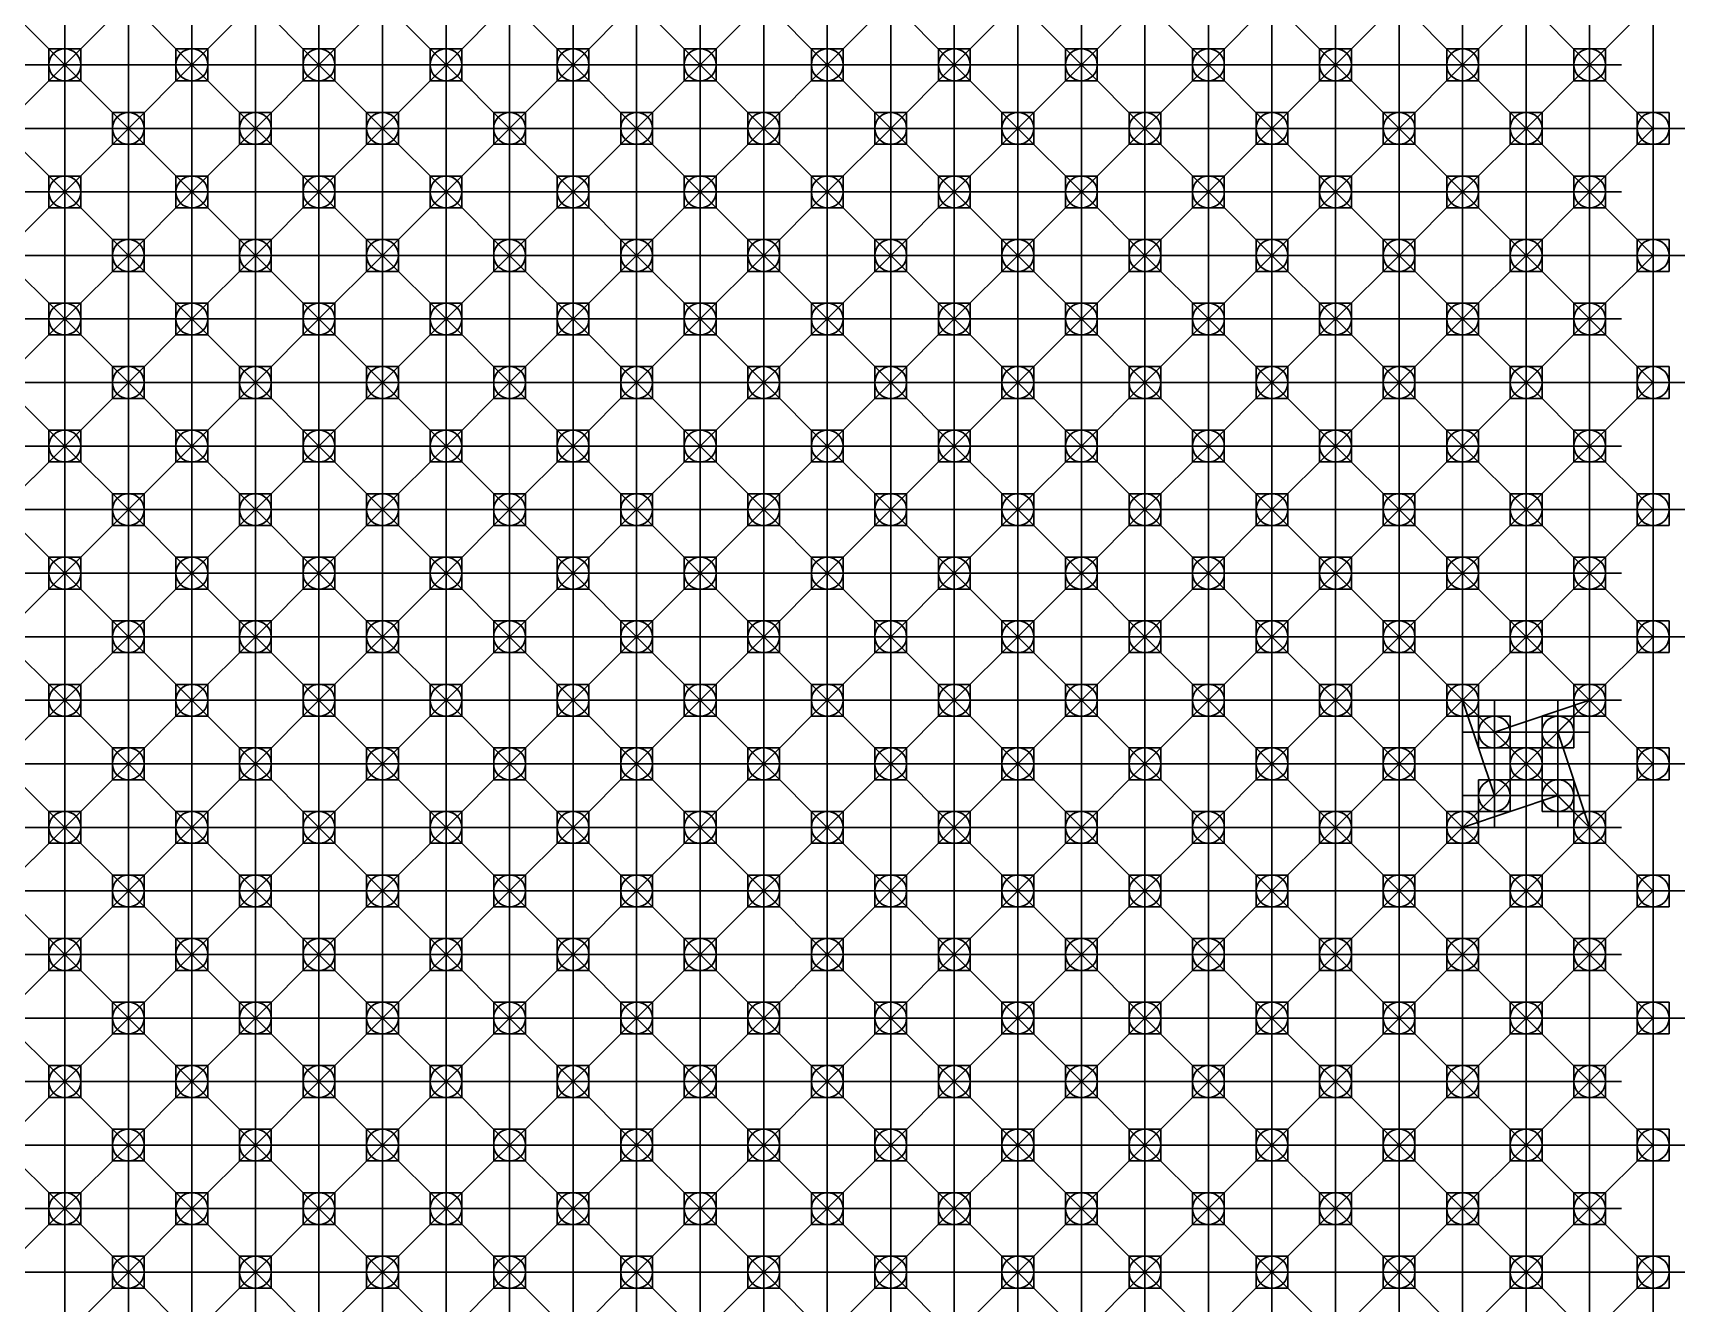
# Model space of a CAD drawing. Header units: inches. Extents: x -4 to 98, y -12 to 138.
# Drawn here: x 46 to 98, y 24 to 64 of the extents above; entities that cross this region are included whole.
import ezdxf

# ---------------------------------------------------------------- set-up
doc = ezdxf.new("R2010")
doc.units = ezdxf.units.IN
doc.header["$MEASUREMENT"] = 0
doc.header["$PDMODE"] = 98
doc.header["$PDSIZE"] = 1
doc.layers.add('AM_2', color=5, linetype='Continuous', lineweight=30)

msp = doc.modelspace()

# ---------------------------------------------------------------- linework, layer by layer
at = {"layer": 'AM_2', "color": 2}
for p, q in [((47, 67, 10), (47, 63, 10)), ((51, 67, 10), (51, 63, 10)), ((55, 63, 10), (55, 67, 10)), ((59, 63, 10), (59, 67, 10)), ((63, 67, 10), (63, 63, 10)), ((67, 63, 10), (67, 67, 10)), ((71, 67, 10), (71, 63, 10)), ((75, 63, 10), (75, 67, 10)), ((79, 63, 10), (79, 67, 10)), ((83, 63, 10), (83, 67, 10)), ((87, 67, 10), (87, 63, 10)), ((91, 67, 10), (91, 63, 10)), ((95, 63, 10), (95, 67, 10)), ((47, 63, 10), (43, 63, 10)), ((51, 63, 10), (47, 63, 10)), ((47, 63, 10), (47, 59, 10)), ((51, 63, 10), (55, 63, 10)), ((51, 59, 10), (51, 63, 10)), ((55, 63, 10), (55, 59, 10)), ((55, 63, 10), (59, 63, 10)), ((59, 63, 10), (63, 63, 10)), ((59, 59, 10), (59, 63, 10)), ((67, 63, 10), (63, 63, 10)), ((63, 59, 10), (63, 63, 10)), ((71, 63, 10), (67, 63, 10)), ((67, 59, 10), (67, 63, 10)), ((75, 63, 10), (71, 63, 10)), ((71, 59, 10), (71, 63, 10)), ((79, 63, 10), (75, 63, 10)), ((75, 63, 10), (75, 59, 10)), ((83, 63, 10), (79, 63, 10)), ((79, 63, 10), (79, 59, 10)), ((83, 63, 10), (87, 63, 10)), ((83, 59, 10), (83, 63, 10)), ((91, 63, 10), (87, 63, 10)), ((87, 59, 10), (87, 63, 10)), ((91, 63, 10), (91, 59, 10)), ((91, 63, 10), (95, 63, 10)), ((95, 59, 10), (95, 63, 10)), ((47, 59, 10), (43, 59, 10)), ((47, 59, 10), (47, 55, 10)), ((47, 59, 10), (51, 59, 10)), ((55, 59, 10), (51, 59, 10)), ((51, 55, 10), (51, 59, 10)), ((55, 59, 10), (55, 55, 10)), ((55, 59, 10), (59, 59, 10)), ((63, 59, 10), (59, 59, 10)), ((59, 55, 10), (59, 59, 10)), ((67, 59, 10), (63, 59, 10)), ((63, 55, 10), (63, 59, 10)), ((67, 59, 10), (67, 55, 10)), ((67, 59, 10), (71, 59, 10)), ((75, 59, 10), (71, 59, 10)), ((71, 55, 10), (71, 59, 10)), ((75, 59, 10), (75, 55, 10)), ((75, 59, 10), (79, 59, 10)), ((79, 59, 10), (79, 55, 10)), ((79, 59, 10), (83, 59, 10)), ((83, 59, 10), (83, 55, 10)), ((83, 59, 10), (87, 59, 10)), ((91, 59, 10), (87, 59, 10)), ((87, 59, 10), (87, 55, 10)), ((91, 59, 10), (91, 55, 10)), ((91, 59, 10), (95, 59, 10)), ((95, 55, 10), (95, 59, 10)), ((47, 55, 10), (43, 55, 10)), ((47, 55, 10), (47, 51, 10)), ((47, 55, 10), (51, 55, 10)), ((51, 55, 10), (55, 55, 10)), ((51, 51, 10), (51, 55, 10)), ((55, 55, 10), (59, 55, 10)), ((55, 51, 10), (55, 55, 10)), ((63, 55, 10), (59, 55, 10)), ((59, 51, 10), (59, 55, 10)), ((67, 55, 10), (63, 55, 10)), ((63, 51, 10), (63, 55, 10)), ((71, 55, 10), (67, 55, 10)), ((67, 55, 10), (67, 51, 10)), ((71, 55, 10), (71, 51, 10)), ((71, 55, 10), (75, 55, 10)), ((79, 55, 10), (75, 55, 10)), ((75, 55, 10), (75, 51, 10)), ((79, 55, 10), (83, 55, 10)), ((79, 51, 10), (79, 55, 10)), ((83, 55, 10), (83, 51, 10)), ((83, 55, 10), (87, 55, 10)), ((87, 55, 10), (87, 51, 10)), ((87, 55, 10), (91, 55, 10)), ((91, 55, 10), (91, 51, 10)), ((91, 55, 10), (95, 55, 10)), ((95, 51, 10), (95, 55, 10)), ((43, 51, 10), (47, 51, 10)), ((51, 51, 10), (47, 51, 10)), ((47, 51, 10), (47, 47, 10)), ((51, 51, 10), (51, 47, 10)), ((51, 51, 10), (55, 51, 10)), ((55, 51, 10), (59, 51, 10)), ((55, 47, 10), (55, 51, 10)), ((59, 51, 10), (59, 47, 10)), ((59, 51, 10), (63, 51, 10)), ((63, 51, 10), (67, 51, 10)), ((63, 47, 10), (63, 51, 10)), ((71, 51, 10), (67, 51, 10)), ((67, 47, 10), (67, 51, 10)), ((71, 51, 10), (71, 47, 10)), ((71, 51, 10), (75, 51, 10)), ((75, 51, 10), (75, 47, 10)), ((75, 51, 10), (79, 51, 10)), ((79, 51, 10), (83, 51, 10)), ((79, 47, 10), (79, 51, 10)), ((83, 51, 10), (83, 47, 10)), ((83, 51, 10), (87, 51, 10)), ((91, 51, 10), (87, 51, 10)), ((87, 51, 10), (87, 47, 10)), ((91, 51, 10), (91, 47, 10)), ((91, 51, 10), (95, 51, 10)), ((95, 47, 10), (95, 51, 10)), ((43, 47, 10), (47, 47, 10)), ((47, 47, 10), (51, 47, 10)), ((47, 43, 10), (47, 47, 10)), ((51, 47, 10), (51, 43, 10)), ((51, 47, 10), (55, 47, 10)), ((59, 47, 10), (55, 47, 10)), ((55, 43, 10), (55, 47, 10)), ((59, 47, 10), (63, 47, 10)), ((59, 43, 10), (59, 47, 10)), ((67, 47, 10), (63, 47, 10)), ((63, 43, 10), (63, 47, 10)), ((67, 47, 10), (67, 43, 10)), ((67, 47, 10), (71, 47, 10)), ((71, 47, 10), (75, 47, 10)), ((71, 43, 10), (71, 47, 10)), ((75, 47, 10), (75, 43, 10)), ((75, 47, 10), (79, 47, 10)), ((83, 47, 10), (79, 47, 10)), ((79, 47, 10), (79, 43, 10)), ((87, 47, 10), (83, 47, 10)), ((83, 43, 10), (83, 47, 10)), ((91, 47, 10), (87, 47, 10)), ((87, 43, 10), (87, 47, 10)), ((95, 47, 10), (91, 47, 10)), ((91, 43, 10), (91, 47, 10)), ((95, 43, 10), (95, 47, 10)), ((43, 43, 10), (47, 43, 10)), ((51, 43, 10), (47, 43, 10)), ((47, 39, 10), (47, 43, 10)), ((51, 43, 10), (55, 43, 10)), ((51, 39, 10), (51, 43, 10)), ((55, 43, 10), (59, 43, 10)), ((55, 39, 10), (55, 43, 10)), ((59, 43, 10), (63, 43, 10)), ((59, 39, 10), (59, 43, 10)), ((63, 43, 10), (63, 39, 10)), ((63, 43, 10), (67, 43, 10)), ((71, 43, 10), (67, 43, 10)), ((67, 39, 10), (67, 43, 10)), ((75, 43, 10), (71, 43, 10)), ((71, 39, 10), (71, 43, 10)), ((75, 43, 10), (75, 39, 10)), ((75, 43, 10), (79, 43, 10)), ((79, 43, 10), (79, 39, 10)), ((79, 43, 10), (83, 43, 10)), ((83, 43, 10), (87, 43, 10)), ((83, 39, 10), (83, 43, 10)), ((91, 43, 10), (87, 43, 10)), ((87, 43, 10), (87, 39, 10)), ((91, 43, 10), (95, 43, 10)), ((91, 39, 10), (91, 43, 10)), ((95, 39, 10), (95, 43, 10)), ((43, 39, 10), (47, 39, 10)), ((47, 39, 10), (51, 39, 10)), ((47, 35, 10), (47, 39, 10)), ((55, 39, 10), (51, 39, 10)), ((51, 35, 10), (51, 39, 10)), ((55, 39, 10), (55, 35, 10)), ((55, 39, 10), (59, 39, 10)), ((59, 39, 10), (63, 39, 10)), ((59, 35, 10), (59, 39, 10)), ((67, 39, 10), (63, 39, 10)), ((63, 35, 10), (63, 39, 10)), ((67, 39, 10), (67, 35, 10)), ((67, 39, 10), (71, 39, 10)), ((75, 39, 10), (71, 39, 10)), ((71, 39, 10), (71, 35, 10)), ((75, 39, 10), (79, 39, 10)), ((75, 35, 10), (75, 39, 10)), ((79, 39, 10), (79, 35, 10)), ((79, 39, 10), (83, 39, 10)), ((83, 39, 10), (87, 39, 10)), ((83, 35, 10), (83, 39, 10)), ((91, 39, 10), (87, 39, 10)), ((87, 35, 10), (87, 39, 10)), ((95, 39, 10), (91, 39, 10)), ((91, 39, 10), (91, 35, 10)), ((95, 35, 10), (95, 39, 10)), ((43, 35, 10), (47, 35, 10)), ((51, 35, 10), (47, 35, 10)), ((47, 31, 10), (47, 35, 10)), ((55, 35, 10), (51, 35, 10)), ((51, 35, 10), (51, 31, 10)), ((55, 35, 10), (59, 35, 10)), ((55, 31, 10), (55, 35, 10)), ((63, 35, 10), (59, 35, 10)), ((59, 31, 10), (59, 35, 10)), ((63, 35, 10), (63, 31, 10)), ((63, 35, 10), (67, 35, 10)), ((67, 35, 10), (71, 35, 10)), ((67, 31, 10), (67, 35, 10)), ((71, 35, 10), (75, 35, 10)), ((71, 31, 10), (71, 35, 10)), ((79, 35, 10), (75, 35, 10)), ((75, 35, 10), (75, 31, 10)), ((83, 35, 10), (79, 35, 10)), ((79, 31, 10), (79, 35, 10)), ((83, 35, 10), (87, 35, 10)), ((83, 31, 10), (83, 35, 10)), ((91, 35, 10), (87, 35, 10)), ((87, 31, 10), (87, 35, 10)), ((95, 35, 10), (91, 35, 10)), ((91, 31, 10), (91, 35, 10)), ((95, 31, 10), (95, 35, 10)), ((43, 31, 10), (47, 31, 10)), ((47, 31, 10), (51, 31, 10)), ((47, 27, 10), (47, 31, 10)), ((51, 31, 10), (55, 31, 10)), ((51, 27, 10), (51, 31, 10)), ((55, 31, 10), (55, 27, 10)), ((55, 31, 10), (59, 31, 10)), ((59, 31, 10), (63, 31, 10)), ((59, 27, 10), (59, 31, 10)), ((67, 31, 10), (63, 31, 10)), ((63, 27, 10), (63, 31, 10)), ((71, 31, 10), (67, 31, 10)), ((67, 27, 10), (67, 31, 10)), ((71, 31, 10), (71, 27, 10)), ((71, 31, 10), (75, 31, 10)), ((79, 31, 10), (75, 31, 10)), ((75, 27, 10), (75, 31, 10)), ((83, 31, 10), (79, 31, 10)), ((79, 31, 10), (79, 27, 10)), ((87, 31, 10), (83, 31, 10)), ((83, 31, 10), (83, 27, 10)), ((87, 31, 10), (91, 31, 10)), ((87, 27, 10), (87, 31, 10)), ((95, 31, 10), (91, 31, 10)), ((91, 27, 10), (91, 31, 10)), ((95, 27, 10), (95, 31, 10)), ((47, 27, 10), (43, 27, 10)), ((47, 27, 10), (47, 23, 10)), ((47, 27, 10), (51, 27, 10)), ((55, 27, 10), (51, 27, 10)), ((51, 23, 10), (51, 27, 10)), ((55, 27, 10), (59, 27, 10)), ((55, 23, 10), (55, 27, 10)), ((59, 27, 10), (59, 23, 10)), ((59, 27, 10), (63, 27, 10)), ((63, 27, 10), (63, 23, 10)), ((63, 27, 10), (67, 27, 10)), ((71, 27, 10), (67, 27, 10)), ((67, 23, 10), (67, 27, 10)), ((75, 27, 10), (71, 27, 10)), ((71, 23, 10), (71, 27, 10)), ((75, 27, 10), (75, 23, 10)), ((75, 27, 10), (79, 27, 10)), ((83, 27, 10), (79, 27, 10)), ((79, 23, 10), (79, 27, 10)), ((83, 27, 10), (83, 23, 10)), ((83, 27, 10), (87, 27, 10)), ((91, 27, 10), (87, 27, 10)), ((87, 27, 10), (87, 23, 10)), ((91, 27, 10), (95, 27, 10)), ((91, 23, 10), (91, 27, 10)), ((95, 23, 10), (95, 27, 10))]:
    msp.add_line(p, q, dxfattribs=at)
at = {"layer": 'AM_2', "color": 1}
for p, q in [((47, 63, 10), (45, 65, 12)), ((49, 65, 12), (47, 63, 10)), ((51, 63, 10), (49, 65, 12)), ((53, 65, 12), (51, 63, 10)), ((55, 63, 10), (53, 65, 12)), ((57, 65, 12), (55, 63, 10)), ((59, 63, 10), (57, 65, 12)), ((61, 65, 12), (59, 63, 10)), ((63, 63, 10), (61, 65, 12)), ((65, 65, 12), (63, 63, 10)), ((67, 63, 10), (65, 65, 12)), ((69, 65, 12), (67, 63, 10)), ((71, 63, 10), (69, 65, 12)), ((73, 65, 12), (71, 63, 10)), ((75, 63, 10), (73, 65, 12)), ((77, 65, 12), (75, 63, 10)), ((79, 63, 10), (77, 65, 12)), ((81, 65, 12), (79, 63, 10)), ((83, 63, 10), (81, 65, 12)), ((85, 65, 12), (83, 63, 10)), ((87, 63, 10), (85, 65, 12)), ((89, 65, 12), (87, 63, 10)), ((91, 63, 10), (89, 65, 12)), ((93, 65, 12), (91, 63, 10)), ((95, 63, 10), (93, 65, 12)), ((97, 65, 12), (95, 63, 10)), ((47, 63, 10), (45, 61, 12)), ((49, 61, 12), (47, 63, 10)), ((51, 63, 10), (49, 61, 12)), ((53, 61, 12), (51, 63, 10)), ((55, 63, 10), (53, 61, 12)), ((57, 61, 12), (55, 63, 10)), ((59, 63, 10), (57, 61, 12)), ((61, 61, 12), (59, 63, 10)), ((63, 63, 10), (61, 61, 12)), ((65, 61, 12), (63, 63, 10)), ((67, 63, 10), (65, 61, 12)), ((69, 61, 12), (67, 63, 10)), ((71, 63, 10), (69, 61, 12)), ((73, 61, 12), (71, 63, 10)), ((75, 63, 10), (73, 61, 12)), ((77, 61, 12), (75, 63, 10)), ((79, 63, 10), (77, 61, 12)), ((81, 61, 12), (79, 63, 10)), ((83, 63, 10), (81, 61, 12)), ((85, 61, 12), (83, 63, 10)), ((87, 63, 10), (85, 61, 12)), ((89, 61, 12), (87, 63, 10)), ((91, 63, 10), (89, 61, 12)), ((93, 61, 12), (91, 63, 10)), ((95, 63, 10), (93, 61, 12)), ((97, 61, 12), (95, 63, 10)), ((47, 59, 10), (45, 61, 12)), ((49, 61, 12), (47, 59, 10)), ((51, 59, 10), (49, 61, 12)), ((53, 61, 12), (51, 59, 10)), ((55, 59, 10), (53, 61, 12)), ((57, 61, 12), (55, 59, 10)), ((59, 59, 10), (57, 61, 12)), ((61, 61, 12), (59, 59, 10)), ((63, 59, 10), (61, 61, 12)), ((65, 61, 12), (63, 59, 10)), ((67, 59, 10), (65, 61, 12)), ((69, 61, 12), (67, 59, 10)), ((71, 59, 10), (69, 61, 12)), ((73, 61, 12), (71, 59, 10)), ((75, 59, 10), (73, 61, 12)), ((77, 61, 12), (75, 59, 10)), ((79, 59, 10), (77, 61, 12)), ((81, 61, 12), (79, 59, 10)), ((83, 59, 10), (81, 61, 12)), ((85, 61, 12), (83, 59, 10)), ((87, 59, 10), (85, 61, 12)), ((89, 61, 12), (87, 59, 10)), ((91, 59, 10), (89, 61, 12)), ((93, 61, 12), (91, 59, 10)), ((95, 59, 10), (93, 61, 12)), ((97, 61, 12), (95, 59, 10)), ((47, 59, 10), (45, 57, 12)), ((49, 57, 12), (47, 59, 10)), ((51, 59, 10), (49, 57, 12)), ((53, 57, 12), (51, 59, 10)), ((55, 59, 10), (53, 57, 12)), ((57, 57, 12), (55, 59, 10)), ((59, 59, 10), (57, 57, 12)), ((61, 57, 12), (59, 59, 10)), ((63, 59, 10), (61, 57, 12)), ((65, 57, 12), (63, 59, 10)), ((67, 59, 10), (65, 57, 12)), ((69, 57, 12), (67, 59, 10)), ((71, 59, 10), (69, 57, 12)), ((73, 57, 12), (71, 59, 10)), ((75, 59, 10), (73, 57, 12)), ((77, 57, 12), (75, 59, 10)), ((79, 59, 10), (77, 57, 12)), ((81, 57, 12), (79, 59, 10)), ((83, 59, 10), (81, 57, 12)), ((85, 57, 12), (83, 59, 10)), ((87, 59, 10), (85, 57, 12)), ((89, 57, 12), (87, 59, 10)), ((91, 59, 10), (89, 57, 12)), ((93, 57, 12), (91, 59, 10)), ((95, 59, 10), (93, 57, 12)), ((97, 57, 12), (95, 59, 10)), ((47, 55, 10), (45, 57, 12)), ((49, 57, 12), (47, 55, 10)), ((51, 55, 10), (49, 57, 12)), ((53, 57, 12), (51, 55, 10)), ((55, 55, 10), (53, 57, 12)), ((57, 57, 12), (55, 55, 10)), ((59, 55, 10), (57, 57, 12)), ((61, 57, 12), (59, 55, 10)), ((63, 55, 10), (61, 57, 12)), ((65, 57, 12), (63, 55, 10)), ((67, 55, 10), (65, 57, 12)), ((69, 57, 12), (67, 55, 10)), ((71, 55, 10), (69, 57, 12)), ((73, 57, 12), (71, 55, 10)), ((75, 55, 10), (73, 57, 12)), ((77, 57, 12), (75, 55, 10)), ((79, 55, 10), (77, 57, 12)), ((81, 57, 12), (79, 55, 10)), ((83, 55, 10), (81, 57, 12)), ((85, 57, 12), (83, 55, 10)), ((87, 55, 10), (85, 57, 12)), ((89, 57, 12), (87, 55, 10)), ((91, 55, 10), (89, 57, 12)), ((93, 57, 12), (91, 55, 10)), ((95, 55, 10), (93, 57, 12)), ((97, 57, 12), (95, 55, 10)), ((47, 55, 10), (45, 53, 12)), ((49, 53, 12), (47, 55, 10)), ((51, 55, 10), (49, 53, 12)), ((53, 53, 12), (51, 55, 10)), ((55, 55, 10), (53, 53, 12)), ((57, 53, 12), (55, 55, 10)), ((59, 55, 10), (57, 53, 12)), ((61, 53, 12), (59, 55, 10)), ((63, 55, 10), (61, 53, 12)), ((65, 53, 12), (63, 55, 10)), ((67, 55, 10), (65, 53, 12)), ((69, 53, 12), (67, 55, 10)), ((71, 55, 10), (69, 53, 12)), ((73, 53, 12), (71, 55, 10)), ((75, 55, 10), (73, 53, 12)), ((77, 53, 12), (75, 55, 10)), ((79, 55, 10), (77, 53, 12)), ((81, 53, 12), (79, 55, 10)), ((83, 55, 10), (81, 53, 12)), ((85, 53, 12), (83, 55, 10)), ((87, 55, 10), (85, 53, 12)), ((89, 53, 12), (87, 55, 10)), ((91, 55, 10), (89, 53, 12)), ((93, 53, 12), (91, 55, 10)), ((95, 55, 10), (93, 53, 12)), ((97, 53, 12), (95, 55, 10)), ((47, 51, 10), (45, 53, 12)), ((49, 53, 12), (47, 51, 10)), ((51, 51, 10), (49, 53, 12)), ((53, 53, 12), (51, 51, 10)), ((55, 51, 10), (53, 53, 12)), ((57, 53, 12), (55, 51, 10)), ((59, 51, 10), (57, 53, 12)), ((61, 53, 12), (59, 51, 10)), ((63, 51, 10), (61, 53, 12)), ((65, 53, 12), (63, 51, 10)), ((67, 51, 10), (65, 53, 12)), ((69, 53, 12), (67, 51, 10)), ((71, 51, 10), (69, 53, 12)), ((73, 53, 12), (71, 51, 10)), ((75, 51, 10), (73, 53, 12)), ((77, 53, 12), (75, 51, 10)), ((79, 51, 10), (77, 53, 12)), ((81, 53, 12), (79, 51, 10)), ((83, 51, 10), (81, 53, 12)), ((85, 53, 12), (83, 51, 10)), ((87, 51, 10), (85, 53, 12)), ((89, 53, 12), (87, 51, 10)), ((91, 51, 10), (89, 53, 12)), ((93, 53, 12), (91, 51, 10)), ((95, 51, 10), (93, 53, 12)), ((97, 53, 12), (95, 51, 10)), ((47, 51, 10), (45, 49, 12)), ((49, 49, 12), (47, 51, 10)), ((51, 51, 10), (49, 49, 12)), ((53, 49, 12), (51, 51, 10)), ((55, 51, 10), (53, 49, 12)), ((57, 49, 12), (55, 51, 10)), ((59, 51, 10), (57, 49, 12)), ((61, 49, 12), (59, 51, 10)), ((63, 51, 10), (61, 49, 12)), ((65, 49, 12), (63, 51, 10)), ((67, 51, 10), (65, 49, 12)), ((69, 49, 12), (67, 51, 10)), ((71, 51, 10), (69, 49, 12)), ((73, 49, 12), (71, 51, 10)), ((75, 51, 10), (73, 49, 12)), ((77, 49, 12), (75, 51, 10)), ((79, 51, 10), (77, 49, 12)), ((81, 49, 12), (79, 51, 10)), ((83, 51, 10), (81, 49, 12)), ((85, 49, 12), (83, 51, 10)), ((87, 51, 10), (85, 49, 12)), ((89, 49, 12), (87, 51, 10)), ((91, 51, 10), (89, 49, 12)), ((93, 49, 12), (91, 51, 10)), ((95, 51, 10), (93, 49, 12)), ((97, 49, 12), (95, 51, 10)), ((47, 47, 10), (45, 49, 12)), ((49, 49, 12), (47, 47, 10)), ((51, 47, 10), (49, 49, 12)), ((53, 49, 12), (51, 47, 10)), ((55, 47, 10), (53, 49, 12)), ((57, 49, 12), (55, 47, 10)), ((59, 47, 10), (57, 49, 12)), ((61, 49, 12), (59, 47, 10)), ((63, 47, 10), (61, 49, 12)), ((65, 49, 12), (63, 47, 10)), ((67, 47, 10), (65, 49, 12)), ((69, 49, 12), (67, 47, 10)), ((71, 47, 10), (69, 49, 12)), ((73, 49, 12), (71, 47, 10)), ((75, 47, 10), (73, 49, 12)), ((77, 49, 12), (75, 47, 10)), ((79, 47, 10), (77, 49, 12)), ((81, 49, 12), (79, 47, 10)), ((83, 47, 10), (81, 49, 12)), ((85, 49, 12), (83, 47, 10)), ((87, 47, 10), (85, 49, 12)), ((89, 49, 12), (87, 47, 10)), ((91, 47, 10), (89, 49, 12)), ((93, 49, 12), (91, 47, 10)), ((95, 47, 10), (93, 49, 12)), ((97, 49, 12), (95, 47, 10)), ((47, 47, 10), (45, 45, 12)), ((49, 45, 12), (47, 47, 10)), ((51, 47, 10), (49, 45, 12)), ((53, 45, 12), (51, 47, 10)), ((55, 47, 10), (53, 45, 12)), ((57, 45, 12), (55, 47, 10)), ((59, 47, 10), (57, 45, 12)), ((61, 45, 12), (59, 47, 10)), ((63, 47, 10), (61, 45, 12)), ((65, 45, 12), (63, 47, 10)), ((67, 47, 10), (65, 45, 12)), ((69, 45, 12), (67, 47, 10)), ((71, 47, 10), (69, 45, 12)), ((73, 45, 12), (71, 47, 10)), ((75, 47, 10), (73, 45, 12)), ((77, 45, 12), (75, 47, 10)), ((79, 47, 10), (77, 45, 12)), ((81, 45, 12), (79, 47, 10)), ((83, 47, 10), (81, 45, 12)), ((85, 45, 12), (83, 47, 10)), ((87, 47, 10), (85, 45, 12)), ((89, 45, 12), (87, 47, 10)), ((91, 47, 10), (89, 45, 12)), ((93, 45, 12), (91, 47, 10)), ((95, 47, 10), (93, 45, 12)), ((97, 45, 12), (95, 47, 10)), ((47, 43, 10), (45, 45, 12)), ((49, 45, 12), (47, 43, 10)), ((51, 43, 10), (49, 45, 12)), ((53, 45, 12), (51, 43, 10)), ((55, 43, 10), (53, 45, 12)), ((57, 45, 12), (55, 43, 10)), ((59, 43, 10), (57, 45, 12)), ((61, 45, 12), (59, 43, 10)), ((63, 43, 10), (61, 45, 12)), ((65, 45, 12), (63, 43, 10)), ((67, 43, 10), (65, 45, 12)), ((69, 45, 12), (67, 43, 10)), ((71, 43, 10), (69, 45, 12)), ((73, 45, 12), (71, 43, 10)), ((75, 43, 10), (73, 45, 12)), ((77, 45, 12), (75, 43, 10)), ((79, 43, 10), (77, 45, 12)), ((81, 45, 12), (79, 43, 10)), ((83, 43, 10), (81, 45, 12)), ((85, 45, 12), (83, 43, 10)), ((87, 43, 10), (85, 45, 12)), ((89, 45, 12), (87, 43, 10)), ((91, 43, 10), (89, 45, 12)), ((93, 45, 12), (91, 43, 10)), ((95, 43, 10), (93, 45, 12)), ((97, 45, 12), (95, 43, 10)), ((47, 43, 10), (45, 41, 12)), ((49, 41, 12), (47, 43, 10)), ((51, 43, 10), (49, 41, 12)), ((53, 41, 12), (51, 43, 10)), ((55, 43, 10), (53, 41, 12)), ((57, 41, 12), (55, 43, 10)), ((59, 43, 10), (57, 41, 12)), ((61, 41, 12), (59, 43, 10)), ((63, 43, 10), (61, 41, 12)), ((65, 41, 12), (63, 43, 10)), ((67, 43, 10), (65, 41, 12)), ((69, 41, 12), (67, 43, 10)), ((71, 43, 10), (69, 41, 12)), ((73, 41, 12), (71, 43, 10)), ((75, 43, 10), (73, 41, 12)), ((77, 41, 12), (75, 43, 10)), ((79, 43, 10), (77, 41, 12)), ((81, 41, 12), (79, 43, 10)), ((83, 43, 10), (81, 41, 12)), ((85, 41, 12), (83, 43, 10)), ((87, 43, 10), (85, 41, 12)), ((89, 41, 12), (87, 43, 10)), ((91, 43, 10), (89, 41, 12)), ((93, 41, 12), (91, 43, 10)), ((95, 43, 10), (93, 41, 12)), ((97, 41, 12), (95, 43, 10)), ((47, 39, 10), (45, 41, 12)), ((49, 41, 12), (47, 39, 10)), ((51, 39, 10), (49, 41, 12)), ((53, 41, 12), (51, 39, 10)), ((55, 39, 10), (53, 41, 12)), ((57, 41, 12), (55, 39, 10)), ((59, 39, 10), (57, 41, 12)), ((61, 41, 12), (59, 39, 10)), ((63, 39, 10), (61, 41, 12)), ((65, 41, 12), (63, 39, 10)), ((67, 39, 10), (65, 41, 12)), ((69, 41, 12), (67, 39, 10)), ((71, 39, 10), (69, 41, 12)), ((73, 41, 12), (71, 39, 10)), ((75, 39, 10), (73, 41, 12)), ((77, 41, 12), (75, 39, 10)), ((79, 39, 10), (77, 41, 12)), ((81, 41, 12), (79, 39, 10)), ((83, 39, 10), (81, 41, 12)), ((85, 41, 12), (83, 39, 10)), ((87, 39, 10), (85, 41, 12)), ((89, 41, 12), (87, 39, 10)), ((91, 39, 10), (89, 41, 12)), ((93, 41, 12), (91, 39, 10)), ((95, 39, 10), (93, 41, 12)), ((97, 41, 12), (95, 39, 10)), ((47, 39, 10), (45, 37, 12)), ((49, 37, 12), (47, 39, 10)), ((51, 39, 10), (49, 37, 12)), ((53, 37, 12), (51, 39, 10)), ((55, 39, 10), (53, 37, 12)), ((57, 37, 12), (55, 39, 10)), ((59, 39, 10), (57, 37, 12)), ((61, 37, 12), (59, 39, 10)), ((63, 39, 10), (61, 37, 12)), ((65, 37, 12), (63, 39, 10)), ((67, 39, 10), (65, 37, 12)), ((69, 37, 12), (67, 39, 10)), ((71, 39, 10), (69, 37, 12)), ((73, 37, 12), (71, 39, 10)), ((75, 39, 10), (73, 37, 12)), ((77, 37, 12), (75, 39, 10)), ((79, 39, 10), (77, 37, 12)), ((81, 37, 12), (79, 39, 10)), ((83, 39, 10), (81, 37, 12)), ((85, 37, 12), (83, 39, 10)), ((87, 39, 10), (85, 37, 12)), ((89, 37, 12), (87, 39, 10)), ((91, 39, 10), (89, 37, 12)), ((93, 37, 12), (91, 39, 10)), ((95, 39, 10), (93, 37, 12)), ((97, 37, 12), (95, 39, 10)), ((47, 35, 10), (45, 37, 12)), ((49, 37, 12), (47, 35, 10)), ((51, 35, 10), (49, 37, 12)), ((53, 37, 12), (51, 35, 10)), ((55, 35, 10), (53, 37, 12)), ((57, 37, 12), (55, 35, 10)), ((59, 35, 10), (57, 37, 12)), ((61, 37, 12), (59, 35, 10)), ((63, 35, 10), (61, 37, 12)), ((65, 37, 12), (63, 35, 10)), ((67, 35, 10), (65, 37, 12)), ((69, 37, 12), (67, 35, 10)), ((71, 35, 10), (69, 37, 12)), ((73, 37, 12), (71, 35, 10)), ((75, 35, 10), (73, 37, 12)), ((77, 37, 12), (75, 35, 10)), ((79, 35, 10), (77, 37, 12)), ((81, 37, 12), (79, 35, 10)), ((83, 35, 10), (81, 37, 12)), ((85, 37, 12), (83, 35, 10)), ((87, 35, 10), (85, 37, 12)), ((89, 37, 12), (87, 35, 10)), ((91, 35, 10), (89, 37, 12)), ((93, 37, 12), (91, 35, 10)), ((95, 35, 10), (93, 37, 12)), ((97, 37, 12), (95, 35, 10)), ((47, 35, 10), (45, 33, 12)), ((49, 33, 12), (47, 35, 10)), ((51, 35, 10), (49, 33, 12)), ((53, 33, 12), (51, 35, 10)), ((55, 35, 10), (53, 33, 12)), ((57, 33, 12), (55, 35, 10)), ((59, 35, 10), (57, 33, 12)), ((61, 33, 12), (59, 35, 10)), ((63, 35, 10), (61, 33, 12)), ((65, 33, 12), (63, 35, 10)), ((67, 35, 10), (65, 33, 12)), ((69, 33, 12), (67, 35, 10)), ((71, 35, 10), (69, 33, 12)), ((73, 33, 12), (71, 35, 10)), ((75, 35, 10), (73, 33, 12)), ((77, 33, 12), (75, 35, 10)), ((79, 35, 10), (77, 33, 12)), ((81, 33, 12), (79, 35, 10)), ((83, 35, 10), (81, 33, 12)), ((85, 33, 12), (83, 35, 10)), ((87, 35, 10), (85, 33, 12)), ((89, 33, 12), (87, 35, 10)), ((91, 35, 10), (89, 33, 12)), ((93, 33, 12), (91, 35, 10)), ((95, 35, 10), (93, 33, 12)), ((97, 33, 12), (95, 35, 10)), ((47, 31, 10), (45, 33, 12)), ((49, 33, 12), (47, 31, 10)), ((51, 31, 10), (49, 33, 12)), ((53, 33, 12), (51, 31, 10)), ((55, 31, 10), (53, 33, 12)), ((57, 33, 12), (55, 31, 10)), ((59, 31, 10), (57, 33, 12)), ((61, 33, 12), (59, 31, 10)), ((63, 31, 10), (61, 33, 12)), ((65, 33, 12), (63, 31, 10)), ((67, 31, 10), (65, 33, 12)), ((69, 33, 12), (67, 31, 10)), ((71, 31, 10), (69, 33, 12)), ((73, 33, 12), (71, 31, 10)), ((75, 31, 10), (73, 33, 12)), ((77, 33, 12), (75, 31, 10)), ((79, 31, 10), (77, 33, 12)), ((81, 33, 12), (79, 31, 10)), ((83, 31, 10), (81, 33, 12)), ((85, 33, 12), (83, 31, 10)), ((87, 31, 10), (85, 33, 12)), ((89, 33, 12), (87, 31, 10)), ((91, 31, 10), (89, 33, 12)), ((93, 33, 12), (91, 31, 10)), ((95, 31, 10), (93, 33, 12)), ((97, 33, 12), (95, 31, 10)), ((47, 31, 10), (45, 29, 12)), ((49, 29, 12), (47, 31, 10)), ((51, 31, 10), (49, 29, 12)), ((53, 29, 12), (51, 31, 10)), ((55, 31, 10), (53, 29, 12)), ((57, 29, 12), (55, 31, 10)), ((59, 31, 10), (57, 29, 12)), ((61, 29, 12), (59, 31, 10)), ((63, 31, 10), (61, 29, 12)), ((65, 29, 12), (63, 31, 10)), ((67, 31, 10), (65, 29, 12)), ((69, 29, 12), (67, 31, 10)), ((71, 31, 10), (69, 29, 12)), ((73, 29, 12), (71, 31, 10)), ((75, 31, 10), (73, 29, 12)), ((77, 29, 12), (75, 31, 10)), ((79, 31, 10), (77, 29, 12)), ((81, 29, 12), (79, 31, 10)), ((83, 31, 10), (81, 29, 12)), ((85, 29, 12), (83, 31, 10)), ((87, 31, 10), (85, 29, 12)), ((89, 29, 12), (87, 31, 10)), ((91, 31, 10), (89, 29, 12)), ((93, 29, 12), (91, 31, 10)), ((95, 31, 10), (93, 29, 12)), ((97, 29, 12), (95, 31, 10)), ((47, 27, 10), (45, 29, 12)), ((49, 29, 12), (47, 27, 10)), ((51, 27, 10), (49, 29, 12)), ((53, 29, 12), (51, 27, 10)), ((55, 27, 10), (53, 29, 12)), ((57, 29, 12), (55, 27, 10)), ((59, 27, 10), (57, 29, 12)), ((61, 29, 12), (59, 27, 10)), ((63, 27, 10), (61, 29, 12)), ((65, 29, 12), (63, 27, 10)), ((67, 27, 10), (65, 29, 12)), ((69, 29, 12), (67, 27, 10)), ((71, 27, 10), (69, 29, 12)), ((73, 29, 12), (71, 27, 10)), ((75, 27, 10), (73, 29, 12)), ((77, 29, 12), (75, 27, 10)), ((79, 27, 10), (77, 29, 12)), ((81, 29, 12), (79, 27, 10)), ((83, 27, 10), (81, 29, 12)), ((85, 29, 12), (83, 27, 10)), ((87, 27, 10), (85, 29, 12)), ((89, 29, 12), (87, 27, 10)), ((91, 27, 10), (89, 29, 12)), ((93, 29, 12), (91, 27, 10)), ((95, 27, 10), (93, 29, 12)), ((97, 29, 12), (95, 27, 10)), ((47, 27, 10), (45, 25, 12)), ((49, 25, 12), (47, 27, 10)), ((51, 27, 10), (49, 25, 12)), ((53, 25, 12), (51, 27, 10)), ((55, 27, 10), (53, 25, 12)), ((57, 25, 12), (55, 27, 10)), ((59, 27, 10), (57, 25, 12)), ((61, 25, 12), (59, 27, 10)), ((63, 27, 10), (61, 25, 12)), ((65, 25, 12), (63, 27, 10)), ((67, 27, 10), (65, 25, 12)), ((69, 25, 12), (67, 27, 10)), ((71, 27, 10), (69, 25, 12)), ((73, 25, 12), (71, 27, 10)), ((75, 27, 10), (73, 25, 12)), ((77, 25, 12), (75, 27, 10)), ((79, 27, 10), (77, 25, 12)), ((81, 25, 12), (79, 27, 10)), ((83, 27, 10), (81, 25, 12)), ((85, 25, 12), (83, 27, 10)), ((87, 27, 10), (85, 25, 12)), ((89, 25, 12), (87, 27, 10)), ((91, 27, 10), (89, 25, 12)), ((93, 25, 12), (91, 27, 10)), ((95, 27, 10), (93, 25, 12)), ((97, 25, 12), (95, 27, 10)), ((49, 25, 12), (47, 23, 10)), ((51, 23, 10), (49, 25, 12)), ((53, 25, 12), (51, 23, 10)), ((55, 23, 10), (53, 25, 12)), ((57, 25, 12), (55, 23, 10)), ((59, 23, 10), (57, 25, 12)), ((61, 25, 12), (59, 23, 10)), ((63, 23, 10), (61, 25, 12)), ((65, 25, 12), (63, 23, 10)), ((67, 23, 10), (65, 25, 12)), ((69, 25, 12), (67, 23, 10)), ((71, 23, 10), (69, 25, 12)), ((73, 25, 12), (71, 23, 10)), ((75, 23, 10), (73, 25, 12)), ((77, 25, 12), (75, 23, 10)), ((79, 23, 10), (77, 25, 12)), ((81, 25, 12), (79, 23, 10)), ((83, 23, 10), (81, 25, 12)), ((85, 25, 12), (83, 23, 10)), ((87, 23, 10), (85, 25, 12)), ((89, 25, 12), (87, 23, 10)), ((91, 23, 10), (89, 25, 12)), ((93, 25, 12), (91, 23, 10)), ((95, 23, 10), (93, 25, 12)), ((97, 25, 12), (95, 23, 10))]:
    msp.add_line(p, q, dxfattribs=at)
at = {"layer": 'AM_2', "color": 3, "extrusion": (0, -1, 1e-16)}
for p, q in [((49, 61, 12), (49, 65, 12)), ((53, 65, 12), (53, 61, 12)), ((57, 65, 12), (57, 61, 12)), ((61, 65, 12), (61, 61, 12)), ((65, 65, 12), (65, 61, 12)), ((69, 65, 12), (69, 61, 12)), ((73, 65, 12), (73, 61, 12)), ((77, 65, 12), (77, 61, 12)), ((81, 65, 12), (81, 61, 12)), ((85, 65, 12), (85, 61, 12)), ((89, 65, 12), (89, 61, 12)), ((93, 65, 12), (93, 61, 12)), ((97, 61, 12), (97, 65, 12)), ((49, 61, 12), (45, 61, 12)), ((53, 61, 12), (49, 61, 12)), ((49, 57, 12), (49, 61, 12)), ((57, 61, 12), (53, 61, 12)), ((53, 57, 12), (53, 61, 12)), ((57, 61, 12), (57, 57, 12)), ((57, 61, 12), (61, 61, 12)), ((65, 61, 12), (61, 61, 12)), ((61, 57, 12), (61, 61, 12)), ((69, 61, 12), (65, 61, 12)), ((65, 57, 12), (65, 61, 12)), ((69, 61, 12), (69, 57, 12)), ((69, 61, 12), (73, 61, 12)), ((73, 61, 12), (77, 61, 12)), ((73, 57, 12), (73, 61, 12)), ((81, 61, 12), (77, 61, 12)), ((77, 57, 12), (77, 61, 12)), ((81, 61, 12), (85, 61, 12)), ((81, 57, 12), (81, 61, 12)), ((85, 61, 12), (85, 57, 12)), ((85, 61, 12), (89, 61, 12)), ((93, 61, 12), (89, 61, 12)), ((89, 61, 12), (89, 57, 12)), ((97, 61, 12), (93, 61, 12)), ((93, 57, 12), (93, 61, 12)), ((97, 57, 12), (97, 61, 12)), ((45, 57, 12), (49, 57, 12)), ((53, 57, 12), (49, 57, 12)), ((49, 57, 12), (49, 53, 12)), ((53, 57, 12), (53, 53, 12)), ((53, 57, 12), (57, 57, 12)), ((61, 57, 12), (57, 57, 12)), ((57, 57, 12), (57, 53, 12)), ((65, 57, 12), (61, 57, 12)), ((61, 53, 12), (61, 57, 12)), ((69, 57, 12), (65, 57, 12)), ((65, 53, 12), (65, 57, 12)), ((73, 57, 12), (69, 57, 12)), ((69, 53, 12), (69, 57, 12)), ((77, 57, 12), (73, 57, 12)), ((73, 57, 12), (73, 53, 12)), ((81, 57, 12), (77, 57, 12)), ((77, 53, 12), (77, 57, 12)), ((85, 57, 12), (81, 57, 12)), ((81, 53, 12), (81, 57, 12)), ((85, 57, 12), (89, 57, 12)), ((85, 53, 12), (85, 57, 12)), ((93, 57, 12), (89, 57, 12)), ((89, 57, 12), (89, 53, 12)), ((97, 57, 12), (93, 57, 12)), ((93, 57, 12), (93, 53, 12)), ((97, 53, 12), (97, 57, 12)), ((45, 53, 12), (49, 53, 12)), ((49, 53, 12), (49, 49, 12)), ((49, 53, 12), (53, 53, 12)), ((53, 53, 12), (53, 49, 12)), ((53, 53, 12), (57, 53, 12)), ((57, 53, 12), (61, 53, 12)), ((57, 49, 12), (57, 53, 12)), ((61, 53, 12), (65, 53, 12)), ((61, 49, 12), (61, 53, 12)), ((69, 53, 12), (65, 53, 12)), ((65, 49, 12), (65, 53, 12)), ((69, 53, 12), (69, 49, 12)), ((69, 53, 12), (73, 53, 12)), ((73, 53, 12), (73, 49, 12)), ((73, 53, 12), (77, 53, 12)), ((77, 53, 12), (77, 49, 12)), ((77, 53, 12), (81, 53, 12)), ((85, 53, 12), (81, 53, 12)), ((81, 53, 12), (81, 49, 12)), ((85, 53, 12), (89, 53, 12)), ((85, 49, 12), (85, 53, 12)), ((93, 53, 12), (89, 53, 12)), ((89, 53, 12), (89, 49, 12)), ((97, 53, 12), (93, 53, 12)), ((93, 53, 12), (93, 49, 12)), ((97, 49, 12), (97, 53, 12)), ((49, 49, 12), (45, 49, 12)), ((53, 49, 12), (49, 49, 12)), ((49, 49, 12), (49, 45, 12)), ((57, 49, 12), (53, 49, 12)), ((53, 49, 12), (53, 45, 12)), ((57, 49, 12), (57, 45, 12)), ((57, 49, 12), (61, 49, 12)), ((61, 49, 12), (61, 45, 12)), ((61, 49, 12), (65, 49, 12)), ((69, 49, 12), (65, 49, 12)), ((65, 45, 12), (65, 49, 12)), ((69, 49, 12), (73, 49, 12)), ((69, 45, 12), (69, 49, 12)), ((77, 49, 12), (73, 49, 12)), ((73, 45, 12), (73, 49, 12)), ((77, 49, 12), (81, 49, 12)), ((77, 45, 12), (77, 49, 12)), ((85, 49, 12), (81, 49, 12)), ((81, 45, 12), (81, 49, 12)), ((89, 49, 12), (85, 49, 12)), ((85, 45, 12), (85, 49, 12)), ((93, 49, 12), (89, 49, 12)), ((89, 45, 12), (89, 49, 12)), ((97, 49, 12), (93, 49, 12)), ((93, 45, 12), (93, 49, 12)), ((97, 45, 12), (97, 49, 12)), ((49, 45, 12), (45, 45, 12)), ((53, 45, 12), (49, 45, 12)), ((49, 41, 12), (49, 45, 12)), ((57, 45, 12), (53, 45, 12)), ((53, 45, 12), (53, 41, 12)), ((57, 45, 12), (57, 41, 12)), ((57, 45, 12), (61, 45, 12)), ((61, 45, 12), (65, 45, 12)), ((61, 41, 12), (61, 45, 12)), ((65, 45, 12), (65, 41, 12)), ((65, 45, 12), (69, 45, 12)), ((73, 45, 12), (69, 45, 12)), ((69, 45, 12), (69, 41, 12)), ((77, 45, 12), (73, 45, 12)), ((73, 45, 12), (73, 41, 12)), ((77, 45, 12), (81, 45, 12)), ((77, 41, 12), (77, 45, 12)), ((81, 45, 12), (85, 45, 12)), ((81, 41, 12), (81, 45, 12)), ((89, 45, 12), (85, 45, 12)), ((85, 45, 12), (85, 41, 12)), ((93, 45, 12), (89, 45, 12)), ((89, 41, 12), (89, 45, 12)), ((93, 45, 12), (97, 45, 12)), ((93, 41, 12), (93, 45, 12)), ((97, 41, 12), (97, 45, 12)), ((45, 41, 12), (49, 41, 12)), ((53, 41, 12), (49, 41, 12)), ((49, 37, 12), (49, 41, 12)), ((53, 41, 12), (57, 41, 12)), ((53, 37, 12), (53, 41, 12)), ((57, 41, 12), (57, 37, 12)), ((57, 41, 12), (61, 41, 12)), ((61, 41, 12), (61, 37, 12)), ((61, 41, 12), (65, 41, 12)), ((65, 41, 12), (65, 37, 12)), ((65, 41, 12), (69, 41, 12)), ((69, 41, 12), (69, 37, 12)), ((69, 41, 12), (73, 41, 12)), ((73, 41, 12), (77, 41, 12)), ((73, 37, 12), (73, 41, 12)), ((77, 41, 12), (81, 41, 12)), ((77, 37, 12), (77, 41, 12)), ((81, 41, 12), (85, 41, 12)), ((81, 37, 12), (81, 41, 12)), ((85, 41, 12), (85, 37, 12)), ((85, 41, 12), (89, 41, 12)), ((89, 41, 12), (89, 37, 12)), ((89, 41, 12), (93, 41, 12)), ((97, 41, 12), (93, 41, 12)), ((93, 41, 12), (93, 37, 12)), ((97, 37, 12), (97, 41, 12)), ((45, 37, 12), (49, 37, 12)), ((49, 37, 12), (49, 33, 12)), ((49, 37, 12), (53, 37, 12)), ((57, 37, 12), (53, 37, 12)), ((53, 37, 12), (53, 33, 12)), ((61, 37, 12), (57, 37, 12)), ((57, 37, 12), (57, 33, 12)), ((65, 37, 12), (61, 37, 12)), ((61, 37, 12), (61, 33, 12)), ((69, 37, 12), (65, 37, 12)), ((65, 33, 12), (65, 37, 12)), ((73, 37, 12), (69, 37, 12)), ((69, 33, 12), (69, 37, 12)), ((77, 37, 12), (73, 37, 12)), ((73, 37, 12), (73, 33, 12)), ((81, 37, 12), (77, 37, 12)), ((77, 33, 12), (77, 37, 12)), ((81, 37, 12), (85, 37, 12)), ((81, 33, 12), (81, 37, 12)), ((89, 37, 12), (85, 37, 12)), ((85, 37, 12), (85, 33, 12)), ((89, 37, 12), (93, 37, 12)), ((89, 33, 12), (89, 37, 12)), ((93, 37, 12), (97, 37, 12)), ((93, 33, 12), (93, 37, 12)), ((97, 33, 12), (97, 37, 12)), ((49, 33, 12), (45, 33, 12)), ((53, 33, 12), (49, 33, 12)), ((49, 29, 12), (49, 33, 12)), ((57, 33, 12), (53, 33, 12)), ((53, 33, 12), (53, 29, 12)), ((61, 33, 12), (57, 33, 12)), ((57, 33, 12), (57, 29, 12)), ((65, 33, 12), (61, 33, 12)), ((61, 29, 12), (61, 33, 12)), ((69, 33, 12), (65, 33, 12)), ((65, 33, 12), (65, 29, 12)), ((69, 33, 12), (73, 33, 12)), ((69, 29, 12), (69, 33, 12)), ((77, 33, 12), (73, 33, 12)), ((73, 33, 12), (73, 29, 12)), ((77, 33, 12), (81, 33, 12)), ((77, 29, 12), (77, 33, 12)), ((81, 33, 12), (85, 33, 12)), ((81, 29, 12), (81, 33, 12)), ((85, 33, 12), (85, 29, 12)), ((85, 33, 12), (89, 33, 12)), ((93, 33, 12), (89, 33, 12)), ((89, 29, 12), (89, 33, 12)), ((97, 33, 12), (93, 33, 12)), ((93, 29, 12), (93, 33, 12)), ((97, 29, 12), (97, 33, 12)), ((45, 29, 12), (49, 29, 12)), ((53, 29, 12), (49, 29, 12)), ((49, 25, 12), (49, 29, 12)), ((57, 29, 12), (53, 29, 12)), ((53, 29, 12), (53, 25, 12)), ((61, 29, 12), (57, 29, 12)), ((57, 29, 12), (57, 25, 12)), ((65, 29, 12), (61, 29, 12)), ((61, 29, 12), (61, 25, 12)), ((65, 29, 12), (69, 29, 12)), ((65, 25, 12), (65, 29, 12)), ((73, 29, 12), (69, 29, 12)), ((69, 25, 12), (69, 29, 12)), ((77, 29, 12), (73, 29, 12)), ((73, 29, 12), (73, 25, 12)), ((77, 29, 12), (81, 29, 12)), ((77, 25, 12), (77, 29, 12)), ((81, 29, 12), (81, 25, 12)), ((81, 29, 12), (85, 29, 12)), ((89, 29, 12), (85, 29, 12)), ((85, 29, 12), (85, 25, 12)), ((89, 29, 12), (93, 29, 12)), ((89, 25, 12), (89, 29, 12)), ((93, 29, 12), (93, 25, 12)), ((93, 29, 12), (97, 29, 12)), ((97, 25, 12), (97, 29, 12)), ((49, 25, 12), (45, 25, 12)), ((53, 25, 12), (49, 25, 12)), ((49, 21, 12), (49, 25, 12)), ((57, 25, 12), (53, 25, 12)), ((53, 25, 12), (53, 21, 12)), ((57, 25, 12), (61, 25, 12)), ((57, 21, 12), (57, 25, 12)), ((61, 25, 12), (61, 21, 12)), ((61, 25, 12), (65, 25, 12)), ((65, 25, 12), (65, 21, 12)), ((65, 25, 12), (69, 25, 12)), ((69, 25, 12), (69, 21, 12)), ((69, 25, 12), (73, 25, 12)), ((77, 25, 12), (73, 25, 12)), ((73, 25, 12), (73, 21, 12)), ((77, 25, 12), (81, 25, 12)), ((77, 21, 12), (77, 25, 12)), ((85, 25, 12), (81, 25, 12)), ((81, 25, 12), (81, 21, 12)), ((85, 25, 12), (85, 21, 12)), ((85, 25, 12), (89, 25, 12)), ((93, 25, 12), (89, 25, 12)), ((89, 25, 12), (89, 21, 12)), ((97, 25, 12), (93, 25, 12)), ((93, 21, 12), (93, 25, 12)), ((97, 21, 12), (97, 25, 12))]:
    msp.add_line(p, q, dxfattribs=at)
at = {"layer": 'AM_2', "color": 5, "extrusion": (0, 1, -1e-16)}
for p, q in [((92, 42, 8), (91, 43, 10)), ((91, 43, 10), (92, 40, 8)), ((92, 42, 8), (95, 43, 10)), ((95, 43, 10), (94, 42, 8)), ((94, 42, 8), (95, 39, 10)), ((92, 40, 8), (91, 39, 10)), ((94, 40, 8), (91, 39, 10)), ((92, 40, 8), (94, 40, 8)), ((92, 40, 6), (94, 40, 6)), ((92, 40, 4), (94, 40, 4)), ((92, 40, 2), (94, 40, 2)), ((92, 40, 8), (94, 40, 6)), ((94, 40, 6), (92, 40, 4)), ((92, 40, 4), (94, 40, 2)), ((94, 40, 2), (92, 40)), ((94, 40, 8), (92, 40, 6)), ((92, 40, 6), (94, 40, 4)), ((94, 40, 4), (92, 40, 2)), ((92, 40, 2), (94, 40)), ((94, 40, 8), (95, 39, 10))]:
    msp.add_line(p, q, dxfattribs=at)
at = {"layer": 'AM_2', "color": 5, "extrusion": (-1.8e-15, -1, 1e-16)}
for p, q in [((92, 42, 8), (94, 42, 8)), ((92, 42, 6), (94, 42, 6)), ((92, 42, 4), (94, 42, 4)), ((92, 42, 2), (94, 42, 2)), ((92, 42, 8), (94, 42, 6)), ((94, 42, 6), (92, 42, 4)), ((92, 42, 4), (94, 42, 2)), ((94, 42, 2), (92, 42)), ((94, 42, 8), (92, 42, 6)), ((92, 42, 6), (94, 42, 4)), ((94, 42, 4), (92, 42, 2)), ((92, 42, 2), (94, 42))]:
    msp.add_line(p, q, dxfattribs=at)
at = {"layer": 'AM_2', "color": 5, "extrusion": (1, -1.6e-15, 2e-16)}
for p, q in [((92, 40, 8), (92, 42, 8)), ((92, 40, 6), (92, 42, 6)), ((92, 40, 4), (92, 42, 4)), ((92, 40, 2), (92, 42, 2)), ((92, 40, 8), (92, 42, 6)), ((92, 42, 6), (92, 40, 4)), ((92, 40, 4), (92, 42, 2)), ((92, 42, 2), (92, 40)), ((92, 42, 8), (92, 40, 6)), ((92, 40, 6), (92, 42, 4)), ((92, 42, 4), (92, 40, 2)), ((92, 40, 2), (92, 42))]:
    msp.add_line(p, q, dxfattribs=at)
at = {"layer": 'AM_2', "color": 5}
for p, q in [((92, 42, 8), (92, 42, 6)), ((92, 42, 6), (92, 42, 4)), ((92, 42, 4), (92, 42, 2)), ((92, 42, 2), (92, 42)), ((94, 42, 8), (94, 42, 6)), ((94, 42, 6), (94, 42, 4)), ((94, 42, 4), (94, 42, 2)), ((94, 42, 2), (94, 42)), ((92, 40, 8), (92, 40, 6)), ((92, 40, 6), (92, 40, 4)), ((92, 40, 4), (92, 40, 2)), ((92, 40, 2), (92, 40)), ((94, 40, 8), (94, 40, 6)), ((94, 40, 6), (94, 40, 4)), ((94, 40, 4), (94, 40, 2)), ((94, 40, 2), (94, 40))]:
    msp.add_line(p, q, dxfattribs=at)
at = {"layer": 'AM_2', "color": 5, "extrusion": (-1, 0, -2e-16)}
for p, q in [((94, 40, 8), (94, 42, 8)), ((94, 40, 6), (94, 42, 6)), ((94, 40, 4), (94, 42, 4)), ((94, 40, 2), (94, 42, 2)), ((94, 40, 8), (94, 42, 6)), ((94, 42, 6), (94, 40, 4)), ((94, 40, 4), (94, 42, 2)), ((94, 42, 2), (94, 40)), ((94, 42, 8), (94, 40, 6)), ((94, 40, 6), (94, 42, 4)), ((94, 42, 4), (94, 40, 2)), ((94, 40, 2), (94, 42))]:
    msp.add_line(p, q, dxfattribs=at)
at = {"layer": 'AM_2', "color": 132, "extrusion": (0, 0, -1)}
for p in [(47, 63, 10), (51, 63, 10), (55, 63, 10), (59, 63, 10), (63, 63, 10), (67, 63, 10), (71, 63, 10), (75, 63, 10), (79, 63, 10), (83, 63, 10), (87, 63, 10), (91, 63, 10), (95, 63, 10), (47, 59, 10), (51, 59, 10), (55, 59, 10), (59, 59, 10), (63, 59, 10), (67, 59, 10), (71, 59, 10), (75, 59, 10), (79, 59, 10), (83, 59, 10), (87, 59, 10), (91, 59, 10), (95, 59, 10), (47, 55, 10), (51, 55, 10), (55, 55, 10), (59, 55, 10), (63, 55, 10), (67, 55, 10), (71, 55, 10), (75, 55, 10), (79, 55, 10), (83, 55, 10), (87, 55, 10), (91, 55, 10), (95, 55, 10), (47, 51, 10), (51, 51, 10), (55, 51, 10), (59, 51, 10), (63, 51, 10), (67, 51, 10), (71, 51, 10), (75, 51, 10), (79, 51, 10), (83, 51, 10), (87, 51, 10), (91, 51, 10), (95, 51, 10), (47, 47, 10), (51, 47, 10), (55, 47, 10), (59, 47, 10), (63, 47, 10), (67, 47, 10), (71, 47, 10), (75, 47, 10), (79, 47, 10), (83, 47, 10), (87, 47, 10), (91, 47, 10), (95, 47, 10), (47, 43, 10), (51, 43, 10), (55, 43, 10), (59, 43, 10), (63, 43, 10), (67, 43, 10), (71, 43, 10), (75, 43, 10), (79, 43, 10), (83, 43, 10), (87, 43, 10), (91, 43, 10), (95, 43, 10), (47, 39, 10), (51, 39, 10), (55, 39, 10), (59, 39, 10), (63, 39, 10), (67, 39, 10), (71, 39, 10), (75, 39, 10), (79, 39, 10), (83, 39, 10), (87, 39, 10), (91, 39, 10), (95, 39, 10), (47, 35, 10), (51, 35, 10), (55, 35, 10), (59, 35, 10), (63, 35, 10), (67, 35, 10), (71, 35, 10), (75, 35, 10), (79, 35, 10), (83, 35, 10), (87, 35, 10), (91, 35, 10), (95, 35, 10), (47, 31, 10), (51, 31, 10), (55, 31, 10), (59, 31, 10), (63, 31, 10), (67, 31, 10), (71, 31, 10), (75, 31, 10), (79, 31, 10), (83, 31, 10), (87, 31, 10), (91, 31, 10), (95, 31, 10), (47, 27, 10), (51, 27, 10), (55, 27, 10), (59, 27, 10), (63, 27, 10), (67, 27, 10), (71, 27, 10), (75, 27, 10), (79, 27, 10), (83, 27, 10), (87, 27, 10), (91, 27, 10), (95, 27, 10)]:
    msp.add_point(p, dxfattribs=at)
at = {"layer": 'AM_2', "color": 30}
for p in [(49, 61, 12), (53, 61, 12), (57, 61, 12), (61, 61, 12), (65, 61, 12), (69, 61, 12), (73, 61, 12), (77, 61, 12), (81, 61, 12), (85, 61, 12), (89, 61, 12), (93, 61, 12), (97, 61, 12), (49, 57, 12), (53, 57, 12), (57, 57, 12), (61, 57, 12), (65, 57, 12), (69, 57, 12), (73, 57, 12), (77, 57, 12), (81, 57, 12), (85, 57, 12), (89, 57, 12), (93, 57, 12), (97, 57, 12), (49, 53, 12), (53, 53, 12), (57, 53, 12), (61, 53, 12), (65, 53, 12), (69, 53, 12), (73, 53, 12), (77, 53, 12), (81, 53, 12), (85, 53, 12), (89, 53, 12), (93, 53, 12), (97, 53, 12), (49, 49, 12), (53, 49, 12), (57, 49, 12), (61, 49, 12), (65, 49, 12), (69, 49, 12), (73, 49, 12), (77, 49, 12), (81, 49, 12), (85, 49, 12), (89, 49, 12), (93, 49, 12), (97, 49, 12), (49, 45, 12), (53, 45, 12), (57, 45, 12), (61, 45, 12), (65, 45, 12), (69, 45, 12), (73, 45, 12), (77, 45, 12), (81, 45, 12), (85, 45, 12), (89, 45, 12), (93, 45, 12), (97, 45, 12), (49, 41, 12), (53, 41, 12), (57, 41, 12), (61, 41, 12), (65, 41, 12), (69, 41, 12), (73, 41, 12), (77, 41, 12), (81, 41, 12), (85, 41, 12), (89, 41, 12), (93, 41, 12), (97, 41, 12), (49, 37, 12), (53, 37, 12), (57, 37, 12), (61, 37, 12), (65, 37, 12), (69, 37, 12), (73, 37, 12), (77, 37, 12), (81, 37, 12), (85, 37, 12), (89, 37, 12), (93, 37, 12), (97, 37, 12), (49, 33, 12), (53, 33, 12), (57, 33, 12), (61, 33, 12), (65, 33, 12), (69, 33, 12), (73, 33, 12), (77, 33, 12), (81, 33, 12), (85, 33, 12), (89, 33, 12), (93, 33, 12), (97, 33, 12), (49, 29, 12), (53, 29, 12), (57, 29, 12), (61, 29, 12), (65, 29, 12), (69, 29, 12), (73, 29, 12), (77, 29, 12), (81, 29, 12), (85, 29, 12), (89, 29, 12), (93, 29, 12), (97, 29, 12), (49, 25, 12), (53, 25, 12), (57, 25, 12), (61, 25, 12), (65, 25, 12), (69, 25, 12), (73, 25, 12), (77, 25, 12), (81, 25, 12), (85, 25, 12), (89, 25, 12), (93, 25, 12), (97, 25, 12)]:
    msp.add_point(p, dxfattribs=at)
at = {"layer": 'AM_2', "color": 1, "extrusion": (0, 1, -1e-16)}
for p in [(92, 42), (94, 42), (92, 40), (94, 40)]:
    msp.add_point(p, dxfattribs=at)

doc.saveas('drawing.dxf')
